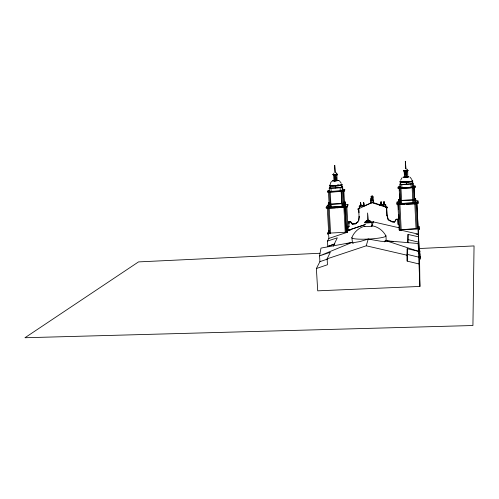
<?xml version="1.0" encoding="UTF-8"?>
<svg xmlns="http://www.w3.org/2000/svg" width="499" height="499" viewBox="0 0 499 499"><rect width="100%" height="100%" fill="white"/><g stroke="black" fill="none" stroke-linecap="round" stroke-linejoin="round"><path stroke-width="0.75" d="M397.909 204.471L399.924 204.471L401.19 229.683L418.075 228.586L416.833 203.492L415.817 203.667M417.931 200.885L417.944 202.619L397.846 203.748L397.896 204.677L417.987 203.555L417.931 200.885L415.792 200.779M371.094 200.635C370.152 197.074 372.46 196.001 372.061 200.723L372.192 197.211L373.027 196.962L373.002 196.512L372.335 196.569L373.002 196.512M370.919 200.386L370.925 198.533M401.732 203.442L399.899 203.336L399.755 200.536L414.619 199.775L414.632 199.263L415.642 199.213L415.636 199.631L412.754 200.068L400.697 200.392L400.079 188.273L398.14 188.373L398.115 187.88L400.959 187.905L401.732 203.442L412.891 202.875L415.773 202.432L415.786 201.284M345.09 202.663L345.077 202.207M399.081 187.83L399.106 188.323L400.971 188.485L415.037 187.487L415.031 185.984L412.81 185.99M367.538 220.315L367.595 212.998L368.362 220.352M415.037 187.487L415.031 185.984M413.683 199.918L413.827 202.725M364.12 205.831L363.596 205.856L363.578 205.413L364.102 205.382L364.12 205.775M328.485 203.417L328.479 203.006M399.007 199.344L399.032 200.168M400.011 183.701L400.048 187.693L411.176 187.281L413.091 187.006L412.96 183.014L411.712 182.971M413.091 187.006L412.96 183.014M415.012 186.994L400.959 187.905M418.817 263.915L407.172 261.114L407.527 254.446L407.234 248.72L418.468 251.309L419.927 286.438L317.713 290.836L316.378 268.537L319.921 261.663L319.578 255.881L320.988 248.09L352.132 242.402A17.085 2.277 -3.1 0 0 353.354 243.306M408.138 242.795L408.039 234.411L418.355 236.782L418.698 250.841L418.212 243.518L386.22 240.78L383.669 241.404L380.787 241.248L368.218 239.071L359.823 241.597L352.475 242.807L351.864 237.611C354.078 232.01 359.018 227.569 364.9 226.159A3.58 0.43 -3.1 0 0 368.636 226.521A3.58 0.43 -3.1 0 0 371.468 225.735C377.656 226.434 383.12 230.494 385.97 235.977L386.22 240.78L418.468 251.309L418.212 243.518M407.172 261.114L406.872 255.182L407.234 248.72M407.571 242.701L408.039 234.411M345.096 202.401C345.32 200.86 345.414 207.472 345.121 203.742M328.716 202.931L328.691 203.754M328.492 203.137L328.598 202.825M401.19 229.683L400.192 229.602L398.844 203.692M359.08 216.903L358.706 220.415L359.236 216.504L359.08 216.903L358.662 209.374L358.095 209.399L358.076 209.025L359.679 207.971M400.192 229.602L399.194 229.528L397.859 203.642L396.867 203.692L396.911 204.627L397.896 204.677M399.4 227.687L399.212 229.771L418.337 234.156L418.355 236.782M399.269 230.32L399.269 229.521M400.672 200.586L400.816 203.392M361.27 205.569L360.222 205.619L360.596 202.794L361.27 205.569L360.727 205.65L360.596 202.794L360.727 204.852M363.316 205.457L363.684 202.625L364.364 205.395L363.316 205.457L364.364 205.395M399.899 203.336L399.15 188.316M397.921 219.123L398.121 224.407L397.921 219.123L396.268 219.204L394.453 222.142L391.509 221.718L388.197 219.866L386.962 215.518L386.569 207.964L387.137 207.933L387.212 207.135L383.513 205.931M399.924 204.471L404.377 204.353M381.735 204.515L380.687 204.571L381.061 201.733L381.735 204.515L381.192 204.596L381.061 201.733L381.186 203.798M383.625 204.422L384.005 201.584L384.679 204.365L383.625 204.422L384.679 204.365M399.88 199.319L399.655 194.061M399.755 200.536L399.805 199.045L399.849 199.425M401.146 203.174L398.901 203.293L398.82 200.08L399.83 200.03M398.863 199.775L398.919 199.369M394.453 222.142L396.268 219.204M400.048 187.693L400.111 185.591M396.867 203.692L397.135 201.945L399.119 201.739M392.963 222.211L393.031 221.799L394.516 221.731M398.14 188.373L398.283 186.863L400.529 186.632M398.115 187.88L398.283 186.863M391.509 221.718L391.578 221.307L388.278 219.46L387.043 215.119L386.65 207.59M388.197 219.866L388.278 219.46M386.962 215.518L387.043 215.119M345.108 202.22L345.47 202.095L344.478 202.145M387.137 207.933L387.212 207.135M385.708 204.64L385.789 207.073L385.708 204.64L379.708 205.101L385.671 204.796M384.442 204.746L384.423 204.353L383.881 204.434L384.423 204.353M383.918 204.771L383.893 204.378M329.521 202.631L329.115 204.135L330.032 204.091L330.126 206.973L331.043 206.923L330.151 191.591L327.45 191.56L327.481 192.053L330.113 192.177L341.26 191.416L341.827 203.679L330.812 204.247L330.974 207.029L342.969 206.312L342.863 203.43L343.78 203.386L344.535 202.051M381.479 204.503L380.937 204.584L381.479 204.503L381.498 204.896M380.974 204.921L380.955 204.528M372.348 200.33L372.223 197.978L372.516 197.205L372.853 197.461C373.851 201.066 373.608 200.373 370.938 200.342M316.378 268.537L327.469 264.732L327.126 258.844L366.235 245.801L368.218 239.071M371.961 226.353L373.283 221.868L399.431 227.862L399.287 225.049M373.745 202.993C374.524 202.014 369.722 202.226 370.838 203.212M358.076 209.025L372.422 202.338L364.632 205.781M372.061 200.723L371.905 197.205L371.081 197.086L371.069 196.612L371.686 196.575L371.069 196.612M373.084 197.816L372.84 197.186M372.048 200.417L370.888 200.473M371.013 202.525L370.663 200.642L370.882 201.141L373.445 201.003L373.72 200.486L370.607 200.798M371.849 196.375L372.142 195.82L371.674 196.606M371.343 197.373L371.518 197.804M348.739 221.955L350.379 221.874L352.269 224.213L355.269 223.932L357.933 221.837L355.444 223.521L352.45 223.795L350.566 221.462L348.926 221.544L349.007 226.802L347.89 226.858L348.084 230.338L350.41 230.239M356.336 223.446L356.498 223.034M355.269 223.932L355.444 223.521M353.866 224.132L354.041 223.714M361.045 205.944L361.02 205.551L360.478 205.632L361.02 205.551M359.355 208.463L359.324 205.981L365.249 205.682L359.255 206.137L359.38 208.407M360.496 206.025L360.496 205.576M352.269 224.213L352.45 223.795M358.095 209.399L358.263 208.594M400.622 180.183L402.1 177.681M334.798 244.005L327.768 246.431L327.456 241.111L328.878 238.435L347.235 232.278L348.165 230.158M348.084 230.338L365.362 224.531L348.084 230.351L348.277 229.914M328.878 238.435L328.623 233.969L327.656 234.019L327.606 233.226L346.294 232.191L344.946 207.129L345.95 207.079M350.379 221.874L350.566 221.462M347.89 226.858L348.115 226.359L349.231 226.303M327.126 258.844L330.288 252.301L319.578 255.881L352.132 242.402L346.88 243.705M333.245 246.207L337.312 237.798L327.456 241.111M357.764 222.248L358.868 220.009M328.068 207.278L328.124 208.208L326.227 208.202L326.171 207.272L327.157 207.222L328.068 207.278L328.055 208.314L347.023 207.147L347.953 205.363L347.903 204.447L345.907 204.334M347.023 207.147L346.973 206.218L347.903 204.447M346.973 206.218L327.999 207.384M343.019 206.218L344.996 206.018L345.626 204.852L345.47 202.095M328.573 233.183L330.644 232.958M327.656 234.019L328.704 232.129M344.996 206.018L345.077 202.812L344.073 202.862L344.117 201.945L344.241 202.569M327.606 233.226L329.009 230.719L329.053 231.499M342.969 206.312L342.863 203.43M341.946 203.48L342.919 203.336L342.233 191.279L344.154 191.179L344.797 190.144L344.772 189.651L342.651 189.651M344.154 191.179L344.772 189.651M329.87 187.381L329.234 188.223L329.415 191.373L340.293 190.98L342.283 190.699L342.832 189.838L342.651 186.707L341.491 186.657M344.129 190.693L330.089 191.685L330.113 192.177M330.126 206.973L329.278 206.917L328.411 191.51M328.267 207.989L329.646 233.008L328.716 232.927L327.269 208.039L335.322 207.846M329.278 206.917L328.342 206.867L328.18 204.091L329.465 203.617M342.283 190.699L342.108 187.543L342.651 186.707M330.812 204.247L328.18 204.091M328.423 205.332L327.375 205.494L326.171 207.272M327.481 192.053L328.242 190.518L329.234 190.468L329.259 190.955M327.45 191.56L328.242 190.518M331.635 181.418L330.756 182.572L329.964 185.329A5.882 0.505 -3.4 0 0 336.968 185.453A5.882 0.505 -3.4 0 0 341.079 184.493M333.513 173.552L333.825 173.197M367.457 220.352L367.457 220.433M404.533 171.799L403.978 171.924L407.708 171.737L407.739 176.933L406.928 176.945M405.519 171.98L405.98 171.906L406.255 177.083L405.45 177.095M405.4 177.014L404.471 177.051L404.951 176.989M405.307 177.133L405.045 171.968L405.4 171.912M337.174 180.675L336.232 180.725L337.174 180.675L336.881 175.548L333.744 175.623M336.426 180.594L335.49 180.644L336.426 180.594L336.264 177.669M405.394 162.256L405.313 161.258L405.999 168.587L405.693 168.843L405.363 168.618L405.356 162.144M335.166 180.894L334.723 180.881L335.665 180.831L335.372 175.698L334.866 175.76M334.754 177.819L334.923 180.744L334.417 180.813M334.723 180.881L334.604 175.636L333.688 175.673L333.981 180.8L334.48 180.732M336.232 180.725L335.939 175.604L336.719 175.586M333.475 174.719L334.199 174.843M371.343 202.987L372.348 202.544M327.768 246.431L334.792 243.849M319.921 261.663L327.768 258.969M406.885 176.864L406.011 176.92M403.76 170.889L403.435 171.001L404.845 171.051M404.184 170.889L404.458 171.045M336.8 175.573L337.131 175.511L336.675 175.436M333.513 174.338L333.207 174.475M336.912 174.313L337.542 174.195L336.968 174.101M334.742 166.111L334.785 172.423L335.116 172.648L335.415 172.386L334.735 165.992M404.128 170.49L403.417 170.658L404.302 170.727M360.222 205.619L360.771 205.538M380.687 204.571L381.224 204.484M333.675 174.276L332.877 174.45L333.837 174.457M333.694 174.613L332.895 174.787L334.629 174.831M336.557 174.363L337.156 174.307M336.058 175.498L335.203 175.536M412.149 187.817L414.064 187.543M399.886 184.518L412.929 183.832M343.193 191.229L328.442 192.003M329.234 188.223L342.108 187.543M367.832 220.396C363.933 220.895 371.705 220.639 368.437 220.365M404.458 176.839C398.72 177.8 413.403 177.039 407.802 176.665M406.716 170.951L408.157 170.745L407.477 170.652M407.34 171.799L406.542 171.831L406.785 176.983M406.797 170.614L408.145 170.409L407.465 170.315M407.44 170.571L406.298 170.658M336.75 174.369L334.455 174.538M336.052 174.744L337.043 174.525M368.337 220.402L367.775 220.439M367.557 220.658C362.361 221.45 373.445 220.951 368.649 220.602M336.245 174.425L335.054 174.513M335.59 174.781L337.561 174.538L336.987 174.438M406.267 170.989L406.959 170.97M367.975 220.39L368.73 220.309L368.156 220.259M335.072 174.85L335.684 174.812M406.373 170.677L405.144 170.745M406.386 171.02L405.163 171.082M337.293 184.942L338.759 184.867M400.385 181.617L401.87 181.542M403.217 188.279L410.665 187.886M342.919 203.336L344.84 203.236M398.757 200.492L400.697 200.392M329.964 204.191L342.807 203.53M336.869 207.765L343.898 207.303L345.252 232.366L347.235 232.272M406.616 204.241L414.819 203.823M396.212 219.61L397.865 219.529M346.356 232.041L347.36 231.991L345.901 206.268M399.244 229.777L419.06 228.816L419.029 226.346L419.098 229.602L418.112 229.646L419.565 259.131L419.927 286.438M399.917 230.288L401.215 230.226M416.041 234.262L418.337 234.156M319.909 253.261L138.516 261.9L24.95 337.742L472.921 325.523L474.05 245.926L418.773 248.552M420.052 257.746L419.765 250.916L419.266 250.935L419.322 254.184L419.827 254.159L419.254 251.827L419.247 251.159L419.746 251.134M419.266 250.997L419.765 250.972M419.778 251.671L419.272 251.696L418.199 229.328M419.254 251.827L419.759 251.802L419.765 250.916M419.11 253.33L419.852 253.611L419.116 253.642M419.31 257.284L420.046 257.253L420.027 256.274M419.31 257.603L420.052 257.571L420.071 259.106L419.565 259.131M405.762 170.695L404.577 170.758M405.781 171.02L404.595 171.095M334.473 174.881L335.11 174.812M404.683 171.906L404.227 171.906L404.471 177.051M335.228 180.813L335.665 180.831M368.012 220.265L368.518 220.284M334.361 174.475L334.717 174.463M334.548 174.513L333.114 174.525M407.39 176.914L407.739 176.933M405.912 177.058L406.255 177.083M404.09 170.752L404.726 170.727M334.031 180.813L334.923 180.744M386.22 240.78L390.056 241.31M391.59 241.516L393.118 241.728M366.235 245.801L406.872 255.182M408.307 239.682L418.624 242.152M407.527 254.446L418.755 257.147M373.158 202.575L382.034 205.457M379.758 204.946L381.105 205.382M383.126 206.037L385.827 206.91M372.279 202.75L387.118 207.559M391.578 221.307L393.031 221.799M336.033 172.797L336.813 173.378M407.009 169.23L407.409 169.579M406.604 168.999L407.053 169.255M339.507 180.912L341.304 183.314M410.153 177.251L411.881 179.584M372.335 196.569L372.142 195.82M336.207 173.165L336.488 173.49M414.594 198.346L414.632 199.263M344.99 202.257L344.903 202.999M398.957 202.382L398.863 200.985M328.573 205.326L328.467 203.318M345.052 202.731L345.102 203.442M398.844 199.6L398.807 199.55M415.424 198.552L415.499 199.856M384.124 203.648L384.005 201.584L384.136 204.447M335.241 176.259L335.409 179.185M335.459 185.921L335.577 188.004M330.974 188.298L331.155 191.454M330.107 187.774L329.989 185.697A5.882 0.511 -3.4 0 0 336.232 185.877A5.882 0.511 -3.4 0 0 341.597 184.948M329.396 191.953L330.095 203.991M329.197 208.052L330.575 233.089M327.375 205.494L327.431 206.405M327.157 207.222L327.138 208.258M363.765 203.997L363.684 202.625L363.84 205.482M348.926 221.544L349.051 223.77M346.861 207.066L348.046 228.074M344.884 207.253L346.294 232.191M343.848 190.942L344.56 203.523M344.772 206.43L344.765 207.465M343.169 190.743L343.992 206.068M343.78 203.386L343.942 206.168M341.709 185.079L341.827 187.156M341.173 191.017L341.99 206.467M340.112 187.817L340.293 190.98M398.907 200.66L398.838 199.475L398.813 199.831M373.42 200.23L373.371 200.361M371.686 222.304L371.88 225.935M360.596 202.794L360.708 204.896M358.825 209L359.031 212.749M415.692 199.85L415.617 198.54L415.636 199.064M415.686 200.149L415.761 201.453L415.711 200.23M415.492 200.161L415.567 201.465L415.424 198.54M412.386 183.451L412.28 181.362A5.944 0.511 -3.1 0 1 406.292 182.191L406.392 184.293A5.944 0.524 -3.1 0 1 400.734 183.931M405.163 171.843L405.307 174.793M401.757 184.586L401.92 187.767M400.51 184.075L400.404 181.985A5.944 0.511 -3.1 0 0 406.292 182.191M399.35 188.048L399.462 190.306M398.214 204.471L398.452 209.112M398.726 214.533L398.969 219.173M397.135 201.945L397.179 202.868M417.944 202.619L417.987 203.555M419.06 228.816L419.098 229.602M419.827 254.159L420.071 259.106M416.858 202.675L418.062 226.771M415.773 202.432L415.648 198.508L415.667 199.762M415.817 203.542L417.058 228.779M415.773 202.837L415.817 203.873M414.064 186.033L414.089 186.526M414.083 187.281L414.644 198.565M414.039 187.044L414.756 202.582M414.819 203.717L416.06 228.954M413.091 187.593L413.69 199.731M412.124 187.318L412.891 202.875M411.02 184.1L411.176 187.281M406.641 171.7L406.791 174.644M345.121 203.823L345.071 202.513M398.944 201.471L398.807 199.725M418.305 231.411L418.324 233.881M418.062 226.527L418.075 228.854M385.752 240.219A17.085 2.277 -3.1 0 1 384.43 241.84M385.496 235.428A17.091 2.208 -3.1 0 1 370.476 238.946A17.091 2.208 -3.1 0 1 351.864 237.611M370.021 220.995A2.701 0.318 -3.1 0 1 369.697 221.475A2.701 0.318 -3.1 0 1 365.779 221.606A2.701 0.318 -3.1 0 1 366.796 221.107M370.414 221.475A3.194 0.374 -3.1 0 1 370.246 222.018A3.194 0.374 -3.1 0 1 365.736 222.236A3.194 0.374 -3.1 0 1 365.917 221.699M371.275 222.111A3.58 0.424 -3.1 0 1 370.302 222.697A3.58 0.424 -3.1 0 1 365.705 222.922A3.58 0.424 -3.1 0 1 365.093 222.417M412.186 183.326A5.944 0.524 -3.1 0 1 406.398 184.293M412.629 181.199A6.512 0.561 -3.1 0 1 405.444 182.285A6.512 0.561 -3.1 0 1 400.753 181.686M411.968 180.725A6.512 0.561 -3.1 0 1 410.471 181.517A6.512 0.561 -3.1 0 1 402.094 181.96A6.512 0.561 -3.1 0 1 400.734 181.324M412.068 180.869A5.944 0.511 -3.1 0 1 405.5 181.861A5.944 0.511 -3.1 0 1 401.221 181.318M341.216 186.925A5.882 0.518 -3.4 0 1 336.351 187.961A5.882 0.518 -3.4 0 1 330.413 187.618M341.597 184.805A6.437 0.555 -3.4 0 1 336.264 185.921A6.437 0.555 -3.4 0 1 329.77 185.566M341.578 184.437A6.443 0.555 -3.4 0 1 336.245 185.553A6.443 0.555 -3.4 0 1 329.745 185.198M334.754 165.412L334.754 165.88L334.754 165.412M373.576 202.394L373.495 200.86L373.576 202.394M338.89 180.563L332.272 180.912L338.89 180.563M373.283 221.868L371.842 222.354L373.283 221.868M415.611 198.309L415.623 198.802L415.611 198.309"/></g></svg>
